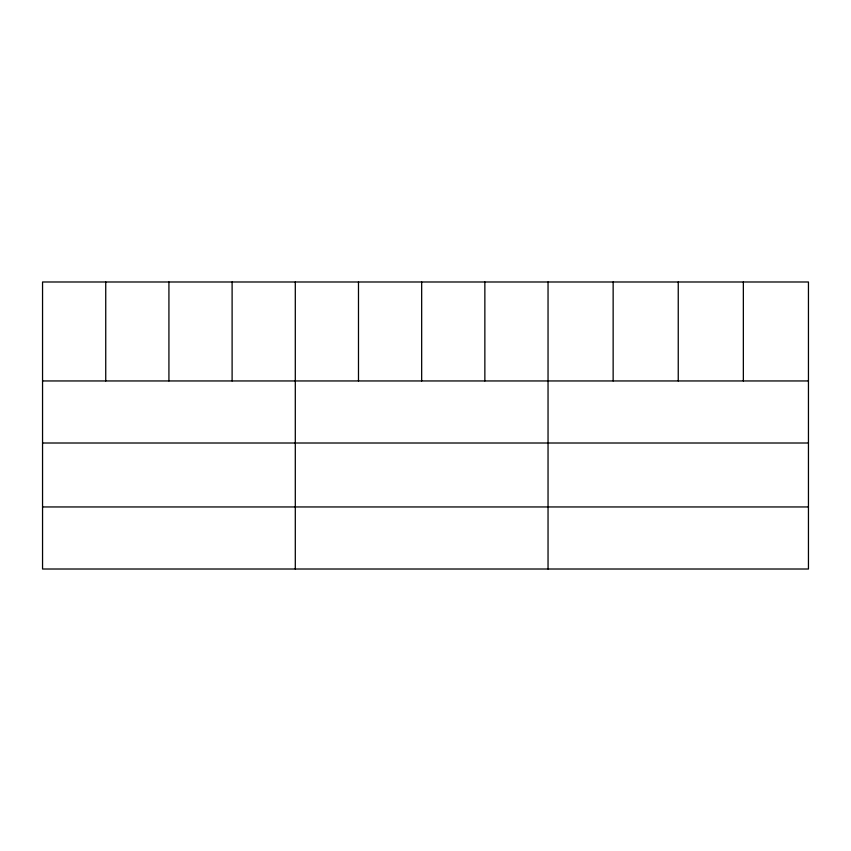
<?xml version="1.0" encoding="UTF-8"?>
<svg xmlns="http://www.w3.org/2000/svg" width="851" height="851" viewBox="0 0 851 851"><rect width="100%" height="100%" fill="white"/><g stroke="black" fill="none" stroke-linecap="round" stroke-linejoin="round"><path stroke-width="1.28" d="M808.45 443.009L808.45 281.989L42.55 281.989L42.55 569.011L808.45 569.011L808.45 443.009L42.55 443.009M42.55 380.95L808.45 380.95M42.55 506.951L808.45 506.951M743.348 281.989L743.348 380.95M678.247 281.989L678.247 380.95M613.145 281.989L613.145 380.95M548.044 281.989L548.044 569.011M484.857 281.989L484.857 380.95M421.67 281.989L421.67 380.95M358.484 281.989L358.484 380.95M295.297 281.989L295.297 569.011M232.11 281.989L232.11 380.95M168.924 281.989L168.924 380.95M105.737 281.989L105.737 380.95"/></g></svg>
